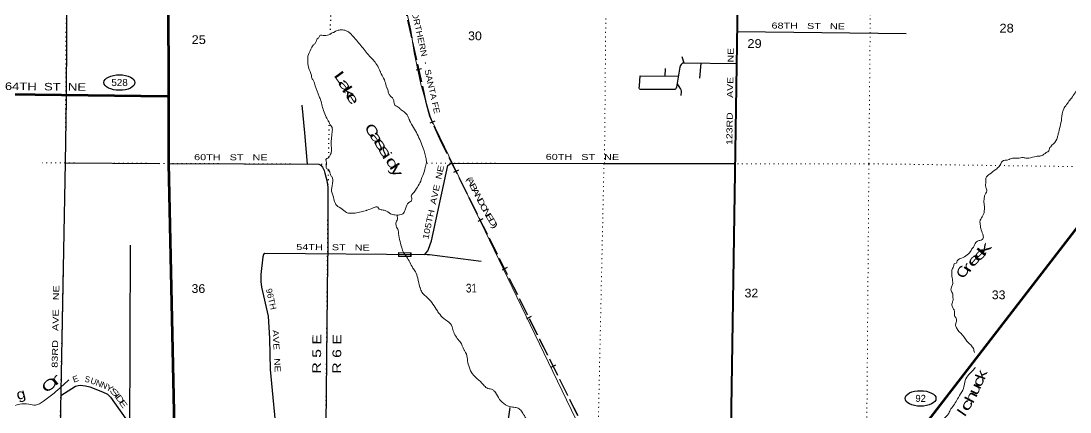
# Model space of a CAD drawing. Header units: feet. Extents: x -493433 to -244333, y 184684 to 373072.
# Drawn here: x -276413 to -255446, y 198727 to 206537 of the extents above; entities that cross this region are included whole.
import ezdxf
from ezdxf.enums import TextEntityAlignment as Align

# ---------------------------------------------------------------- set-up
doc = ezdxf.new("R2010")
doc.units = ezdxf.units.FT
doc.header["$LTSCALE"] = 60
doc.linetypes.add('DOTTED', pattern=[1.5, 0.3, -1.2])
doc.linetypes.add('LONG_DASHED', pattern=[7.5, 6, -1.5])
for name, color, linetype, lineweight in [('17', 7, 'Continuous', 25), ('23', 7, 'Continuous', 70), ('26', 7, 'Continuous', 40), ('27', 7, 'Continuous', 13), ('29', 7, 'Continuous', 25), ('30', 7, 'Continuous', 13), ('31', 7, 'Continuous', 13), ('34', 7, 'Continuous', 13), ('39', 7, 'Continuous', 13), ('41', 7, 'Continuous', 13), ('6', 7, 'DOTTED', 25), ('63', 7, 'Continuous', 25), ('7', 7, 'DOTTED', 13)]:
    doc.layers.add(name, color=color, linetype=linetype, lineweight=lineweight)

msp = doc.modelspace()

# ---------------------------------------------------------------- linework, layer by layer
at = {"layer": '17'}
for centre in [(-274445.39, 205306.95), (-258434.1, 198997.77)]:
    msp.add_ellipse(centre, major_axis=(-309.24, 1), ratio=0.500121, dxfattribs=at)
at = {"layer": '23'}
msp.add_line((-273459.15, 205031.43), (-273477.72, 211746.67), dxfattribs=at)
for points in [[(-260745.77, 196914.78), (-260218.64, 196999.99), (-260138.35, 197019.02), (-259947.32, 197079.49), (-259763.66, 197159.61), (-259614.38, 197244.3), (-259589.35, 197258.5), (-259564.38, 197279.16), (-259552.05, 197289.36), (-258581.47, 198191.26), (-258556.39, 198214.57), (-258532.84, 198239.49), (-258504.1, 198269.9), (-258483.57, 198294.72), (-258464.12, 198319.9), (-254503.76, 203447.03), (-254238.08, 203858.33), (-253998.58, 204257.53), (-253773.41, 204630.49), (-253711.2, 204732.58), (-253645.54, 204819.43), (-253396.7, 205120.5), (-249512.98, 210145.42)], [(-273459.15, 205031.43), (-273492.04, 205031.8), (-277185.92, 205072.41)], [(-273258.64, 195527.56), (-273347.26, 198422.18), (-273455.44, 203689.88), (-273459.15, 205031.43)]]:
    msp.add_lwpolyline(points, dxfattribs=at)
at = {"layer": '26'}
msp.add_lwpolyline([(-260745.77, 196914.78), (-260744.92, 196951.41), (-260737.18, 197283.66), (-260730.38, 197325.83), (-260719.22, 197367.05), (-260712.03, 197387.18), (-260703.47, 197419.48), (-260698.33, 197452.49), (-260696.81, 197475.71), (-260694.22, 198375.95), (-262215.36, 198380.31), (-262009.74, 211642.85), (-262009.26, 211673.42)], dxfattribs=at)
at = {"layer": '29'}
for p, q in [((-262092.21, 206323.73), (-258722.3, 206288.01)), ((-263160.1, 205696.38), (-263195.45, 205819.58)), ((-262827.83, 205691.3), (-262849.05, 205391.88)), ((-263537.29, 205434.78), (-263532.55, 205585.99)), ((-275533.34, 203701.22), (-273644.49, 203691.16)), ((-274231.32, 202057.31), (-274263.09, 193221.54))]:
    msp.add_line(p, q, dxfattribs=at)
for points in [[(-275345.65, 211763.12), (-275487.89, 208901.23), (-275508.79, 204970.4), (-275529.39, 203711.1), (-275632.12, 198437.94), (-275620.75, 193263.52)], [(-262102.18, 205680.2), (-263178.82, 205696.67), (-263189.06, 205693.4), (-263206.84, 205682.53), (-263220.67, 205667.7), (-263234.5, 205646.95), (-263244.45, 205611.65), (-263312.53, 205214.1), (-263323.4, 205182.48), (-263333.28, 205172.59), (-263346.32, 205167.55), (-264036.87, 205170.07), (-264050.43, 205178.52), (-264054.38, 205192.36), (-264051.24, 205242.59), (-264040.22, 205440.24), (-263275.22, 205431.94)], [(-263301.07, 205281.02), (-263228.26, 205172.18), (-263220.67, 205146.9), (-263218.7, 205129.11), (-263223.64, 205049.21)], [(-270684.62, 203678.37), (-270739.78, 204305.16), (-270792.56, 204857.35)], [(-273462.21, 203690.19), (-270460.44, 203677.5), (-270437.55, 203672.41), (-270421.74, 203658.57), (-270388.16, 203617.06), (-270356.55, 203549.86), (-270340.74, 203498.47), (-270301.23, 203352.21), (-270277.52, 203219.79), (-270281.47, 201923.22), (-270285.43, 201753.24), (-270344.62, 195833.71)], [(-268347.72, 201868.22), (-268314.3, 201906.94), (-268284.16, 201948.53), (-268267.6, 201978.39), (-268205.08, 202146.54), (-267880.29, 203648.32), (-267857.42, 203673.4), (-267815.93, 203691.19), (-267729.01, 203699.1), (-264753.75, 203689.23), (-262138.04, 203687.24)], [(-267214.25, 201732.2), (-268248.38, 201865.72), (-268297.77, 201867.81), (-271537.98, 201894.55), (-271566.33, 201873.31), (-271581.44, 201827.35), (-271620.95, 201475.53), (-271619.69, 201332.67), (-271605.15, 201222.54), (-271470.15, 200643.86), (-271445.9, 200196.37), (-271430.82, 199577.44), (-271291.43, 198112.3), (-271289.05, 198036.43), (-271321.18, 197746.39)], [(-275617.48, 199056.04), (-275326.18, 199243.02), (-275271.87, 199257.9), (-275230.75, 199263.31), (-275177.05, 199257.9), (-275125.46, 199251.86), (-275037.89, 199230.38), (-274781.92, 199131.41), (-274687.09, 199080.02), (-274658.51, 199059.5), (-274622.54, 199022.8), (-274009.75, 198154.89)], [(-266641.87, 198814.8), (-266697.54, 198450.29), (-266711.58, 198427.79), (-266731.33, 198413.96), (-266751.09, 198402.1), (-266796.53, 198396.17), (-267859.4, 198398.15), (-267898.92, 198396.17), (-267924.19, 198389.59), (-267920.65, 198378.38), (-267892.99, 198358.62), (-267817.75, 198317.54), (-266573.33, 197661.41)]]:
    msp.add_lwpolyline(points, dxfattribs=at)
at = {"layer": '31'}
for p, q in [((-268866.89, 201910.86), (-268616.89, 201909.31)), ((-268616.89, 201909.31), (-268617.35, 201834.32))]:
    msp.add_line(p, q, dxfattribs=at)
msp.add_lwpolyline([(-268617.35, 201834.32), (-268867.35, 201835.87), (-268866.89, 201910.86)], dxfattribs=at)
msp.add_lwpolyline([(-268859.3, 201843.81), (-268858.94, 201902.81), (-268624.93, 201901.36), (-268625.29, 201842.36)], close=True, dxfattribs=at)
at = {"layer": '34'}
msp.add_lwpolyline([(-276413.16, 220064.38), (-275883.8, 218879.74), (-275683.84, 218496.96), (-274912.78, 217465.71), (-274638.18, 217014.49), (-273270.94, 214462.11), (-269492.57, 209338.17), (-269284.55, 208905.05), (-269048.08, 208250.25), (-268620.94, 206356.2), (-268555.99, 205906.84), (-268424.36, 205274.15), (-268220.13, 204589.13), (-265053.59, 198034.17), (-265028.52, 198005.26)], dxfattribs=at)
at = {"layer": '39'}
for points in [[(-270217.15, 206282.32), (-270207.08, 206294.41), (-270172.83, 206304.52), (-270124.48, 206334.78), (-270051.95, 206355.01), (-270015.68, 206361.08), (-269957.22, 206355.09), (-269902.78, 206334.97), (-269880.6, 206326.93), (-269836.22, 206292.71), (-269755.52, 206206.12), (-269575.93, 205992.64), (-269400.37, 205787.24), (-269370.11, 205757.04), (-269303.51, 205664.39), (-269232.83, 205529.42), (-269224.75, 205509.28), (-269164.17, 205392.43), (-269119.71, 205265.51), (-269111.61, 205231.26), (-269085.36, 205178.88), (-269067.14, 205098.28), (-269032.82, 205043.9), (-268962.18, 204949.24), (-268956.09, 204896.85), (-268939.92, 204856.56), (-268851.18, 204802.22), (-268816.89, 204761.94), (-268796.71, 204749.87), (-268661.52, 204588.76), (-268655.46, 204570.63), (-268645.36, 204548.47), (-268491.91, 204274.51), (-268374.73, 203994.49), (-268316.08, 203782.93), (-268311.95, 203686.21), (-268328.03, 203631.79), (-268342.07, 203567.28), (-268398.34, 203408.03), (-268454.65, 203274.97), (-268529.1, 203160.05), (-268591.5, 203075.35), (-268607.61, 203057.2), (-268601.48, 202974.58), (-268617.57, 202940.3), (-268631.67, 202926.19), (-268643.76, 202922.14), (-268714.2, 202825.36), (-268740.32, 202748.76), (-268754.4, 202716.5), (-268778.56, 202688.27), (-268814.82, 202670.1), (-268939.77, 202661.93), (-269028.47, 202688.06), (-269137.37, 202752.46), (-269211.95, 202764.48), (-269254.3, 202780.57), (-269282.55, 202818.83), (-269300.7, 202824.87), (-269371.22, 202806.67), (-269492.1, 202758.2), (-269510.23, 202752.14), (-269617.02, 202721.82), (-269735.91, 202701.57), (-269812.5, 202697.47), (-269870.95, 202701.46), (-269943.54, 202735.66), (-269991.95, 202777.93), (-270104.9, 202856.43), (-270129.12, 202892.69), (-270181.68, 203059.9), (-270203.94, 203136.46), (-270199.98, 203215.06), (-270183.95, 203305.77), (-270184.03, 203388.39), (-270186.05, 203400.48), (-270220.37, 203452.85), (-270242.61, 203525.38), (-270262.81, 203561.64), (-270299.11, 203585.79), (-270309.31, 203710.72), (-270319.44, 203767.15), (-270315.42, 203779.24), (-270284.44, 203797.86)], [(-270453.72, 205028.6), (-270532.54, 205240.13), (-270566.91, 205340.87), (-270597.19, 205395.25), (-270609.33, 205445.63), (-270663.92, 205612.86), (-270682.2, 205751.9), (-270678.25, 205832.51), (-270617.93, 205973.63), (-270607.87, 205997.82), (-270565.6, 206060.34), (-270527.36, 206100.67), (-270503.23, 206159.14), (-270473.02, 206191.41), (-270464.96, 206195.44), (-270442.84, 206247.86), (-270398.51, 206253.94), (-270350.13, 206245.92), (-270287.66, 206254.04), (-270233.26, 206272.22)], [(-255195.45, 205712.29), (-255263.51, 205655.23), (-255293.69, 205594.75), (-255285.58, 205534.3), (-255247.21, 205445.65), (-255243.15, 205411.39), (-255226.92, 205296.53), (-255271.18, 205207.83), (-255418.13, 204998.13), (-255546.97, 204820.7), (-255571.11, 204782.39), (-255613.27, 204580.83), (-255681.53, 204280.5), (-255697.59, 204213.98), (-255774.07, 204084.95), (-255784.14, 204076.89), (-255818.38, 204050.66), (-255820.39, 204038.57), (-255848.58, 204008.32), (-255880.75, 203929.69), (-255896.87, 203921.62), (-255991.54, 203859.08), (-256051.99, 203838.88), (-256120.51, 203832.79), (-256271.64, 203798.42), (-256346.21, 203802.39), (-256380.48, 203808.41), (-256487.29, 203796.25), (-256580, 203796.18), (-256652.54, 203777.99), (-256670.67, 203767.89), (-256803.66, 203731.53), (-256821.78, 203701.28), (-256862.02, 203632.73), (-256928.48, 203572.22), (-257057.38, 203475.39), (-257113.78, 203424.97), (-257129.85, 203368.53), (-257125.78, 203324.2), (-257137.82, 203271.79), (-257131.74, 203227.46), (-257109.5, 203160.97), (-257109.49, 203142.84), (-257129.6, 203096.47), (-257163.67, 202874.77), (-257161.64, 202862.68), (-257159.52, 202745.79), (-257173.57, 202675.25), (-257185.64, 202651.06), (-257239.97, 202556.31), (-257245.99, 202532.11), (-257239.9, 202467.63), (-257229.75, 202393.07), (-257189.34, 202278.24), (-257179.23, 202241.97), (-257179.2, 202201.66), (-257203.35, 202171.42), (-257247.68, 202153.25), (-257279.91, 202145.16), (-257340.33, 202092.72), (-257392.64, 201997.96), (-257406.74, 201983.85), (-257424.86, 201953.61), (-257618.2, 201798.29), (-257708.83, 201717.61), (-257706.8, 201705.52), (-257747.1, 201693.4), (-257775.25, 201630.91), (-257795.38, 201592.6), (-257809.42, 201524.08), (-257803.27, 201409.21), (-257791.07, 201290.32), (-257817.21, 201219.77), (-257823.2, 201155.28), (-257790.88, 201082.75), (-257786.81, 201028.35), (-257782.74, 200992.07), (-257782.71, 200963.86), (-257802.82, 200901.38), (-257806.81, 200859.05), (-257780.55, 200794.58), (-257754.3, 200742.21), (-257756.25, 200663.61), (-257746.15, 200637.42), (-257727.98, 200611.23), (-257715.86, 200572.96), (-257715.82, 200534.67), (-257733.9, 200470.17), (-257729.84, 200439.94), (-257693.51, 200373.47), (-257635, 200305), (-257626.93, 200298.96), (-257507.88, 200141.85), (-257431.23, 200065.33), (-257376.75, 199992.83), (-257366.64, 199956.57), (-257354.02, 199915.2)], [(-270266.71, 203808.52), (-270265.06, 203809.51), (-270232.87, 203853.88), (-270206.74, 203934.51), (-270212.89, 204037.28), (-270193.01, 204313.39), (-270195.12, 204408.11), (-270217.34, 204448.39), (-270235.49, 204464.51), (-270253.67, 204514.87), (-270257.72, 204520.91), (-270310.21, 204617.6), (-270366.78, 204746.53), (-270435.54, 204988.31), (-270453.72, 205028.6)], [(-270284.44, 203797.86), (-270278.88, 203797.95), (-270270.59, 203802.74), (-270266.71, 203808.52)], [(-268896.63, 202659.9), (-268895.32, 202557.18), (-268913.43, 202520.89), (-268919.43, 202476.55), (-268913.35, 202442.29), (-268874.97, 202359.7), (-268870.92, 202331.49), (-268846.58, 202172.31), (-268802.08, 202007.09), (-268767.72, 201914.42), (-268707.17, 201829.83), (-268577.96, 201602.22), (-268529.52, 201529.71), (-268483.04, 201398.75), (-268440.54, 201221.45), (-268434.48, 201205.34), (-268398.11, 201122.75), (-268283.12, 201003.94), (-268091.4, 200746.15), (-268036.91, 200671.63), (-267929.99, 200568.95), (-267843.27, 200504.53), (-267806.95, 200458.21), (-267774.59, 200345.39), (-267724.1, 200244.67), (-267655.49, 200150.01), (-267635.32, 200127.86), (-267556.56, 199964.69), (-267526.28, 199916.36), (-267491.88, 199783.37), (-267491.88, 199775.31), (-267463.54, 199652.41), (-267435.25, 199571.83), (-267417.07, 199531.54), (-267296.01, 199392.59), (-267170.94, 199269.76), (-267138.65, 199233.52), (-267102.35, 199207.35), (-267011.63, 199181.22), (-266959.21, 199153.06), (-266930.95, 199118.82), (-266848.19, 198979.84), (-266830.03, 198957.69), (-266686.84, 198851), (-266646.51, 198834.91), (-266533.64, 198818.89), (-266519.52, 198814.87), (-266477.19, 198802.81), (-266408.61, 198744.43), (-266380.35, 198706.16), (-266366.21, 198671.92), (-266348.06, 198653.79), (-266335.94, 198619.54), (-266317.77, 198603.44), (-266307.67, 198567.18), (-266275.37, 198518.83), (-266251.17, 198504.75), (-266164.47, 198454.44), (-266136.2, 198408.11), (-266136.19, 198396.02), (-266128.13, 198396.03), (-266134.18, 198394.01), (-266124.08, 198377.89), (-266109.95, 198357.76), (-266053.49, 198317.5), (-265948.66, 198287.36), (-265932.53, 198275.28), (-265900.26, 198251.12), (-265888.09, 198174.55), (-265885.97, 198063.72), (-265853.67, 198009.33), (-265839.52, 197967.03), (-265831.34, 197850.16), (-265843.33, 197735.28), (-265867.4, 197618.38), (-265857.25, 197545.84), (-265851.17, 197511.59), (-265833, 197473.31), (-265714.07, 197455.28), (-265625.38, 197441.25), (-265587.09, 197441.27), (-265554.86, 197451.37), (-265534.72, 197457.44), (-265530.67, 197451.4), (-265431.97, 197495.82), (-265411.83, 197511.95), (-265345.35, 197544.24), (-265307.06, 197544.28), (-265290.92, 197536.23), (-265270.77, 197532.21), (-265208.24, 197479.87), (-265177.97, 197431.53), (-265157.79, 197413.41), (-265155.76, 197399.31), (-265151.72, 197389.23), (-265147.65, 197346.92), (-265159.65, 197244.13)], [(-257339.54, 199622.16), (-257390.46, 199553.51), (-257452.89, 199490.99), (-257466.98, 199476.87), (-257539.42, 199355.91), (-257567.52, 199222.88), (-257589.64, 199164.43), (-257678.19, 199017.25), (-257809, 198809.58), (-257827.12, 198787.4), (-257869.36, 198698.7), (-257911.64, 198646.28), (-258004.27, 198561.58), (-258109.02, 198501.04), (-258169.46, 198478.83), (-258186.71, 198474.91)], [(-277294.58, 196364.01), (-277227.71, 196403.05), (-277206.98, 196433.48), (-277200.07, 196454.23), (-277148.98, 196676.29), (-277101.33, 197074.18), (-277023.42, 197537.61), (-276953.98, 197987.21), (-276852.41, 198498.25), (-276783.93, 198685.56), (-276635.59, 198807.55), (-276438.76, 198883.47), (-276256.62, 198881.2), (-276125.03, 198864.55), (-275966.2, 198941.78), (-275752.34, 199105.9), (-275454.9, 199372.06)]]:
    msp.add_spline(points, degree=3, dxfattribs=at)
at = {"layer": '6'}
for p, q in [((-270226.53, 206269.62), (-270185.63, 209037.29)), ((-270262.86, 203811.43), (-270252.48, 204512.76)), ((-270315.98, 198408.59), (-270267.92, 203566.47))]:
    msp.add_line(p, q, dxfattribs=at)
at = {"layer": '63'}
for p, q in [((-268407.72, 205578.6), (-268515.71, 205554.66)), ((-268138.74, 204535.03), (-268241.19, 204493.34)), ((-267670.01, 203557.88), (-267768.98, 203508.49)), ((-267184.26, 202584.51), (-267283.23, 202535.12)), ((-266698.51, 201611.15), (-266797.48, 201561.76)), ((-266212.75, 200637.78), (-266311.72, 200588.39)), ((-265727, 199664.42), (-265825.97, 199615.03))]:
    msp.add_line(p, q, dxfattribs=at)
at = {"layer": '63', "linetype": 'LONG_DASHED'}
msp.add_lwpolyline([(-264881.34, 197847.59), (-268006.58, 204110.02), (-268176.04, 204481.82), (-268239.47, 204637.73), (-268309.1, 204881.67), (-269074.79, 208334.44)], dxfattribs=at)
at = {"layer": '63', "linetype": 'LONG_DASHED', "lineweight": 13}
msp.add_lwpolyline([(-264877.87, 197849.82), (-268002.88, 204111.79), (-268172.27, 204483.44), (-268235.59, 204639.07), (-268305.12, 204882.68), (-269070.82, 208335.47)], dxfattribs=at)
at = {"layer": '7'}
for p, q in [((-275500.8, 208928.33), (-275526.52, 203701.42)), ((-259466.54, 203685.43), (-259416.45, 208967.36)), ((-275528.89, 203703.79), (-275984.83, 203705.46)), ((-275528.89, 203702.6), (-275632.73, 198448.38)), ((-270306.65, 203677.1), (-275530.07, 203701.41)), ((-264768.76, 203687.09), (-268309.98, 203698.2)), ((-264760.71, 203689.11), (-264876.58, 198386.97)), ((-259464.16, 203686.63), (-264766.74, 203687.09)), ((-259466.06, 203677.13), (-259507.99, 198372.03)), ((-254317.22, 203614.17), (-259466.54, 203685.43))]:
    msp.add_line(p, q, dxfattribs=at)
msp.add_lwpolyline([(-264516.92, 214370.68), (-264534.53, 211696.2), (-264703.29, 209017.64), (-264750.63, 203691.13)], dxfattribs=at)

# ---------------------------------------------------------------- texts
at = {"layer": '17', "width": 1.3}
msp.add_text('64TH  ST  NE', height=150, rotation=359.362, dxfattribs=at).set_placement((-276735.29, 205159.98))
at = {"layer": '17', "width": 1.05}
msp.add_text('528', height=140, dxfattribs=at).set_placement((-274442.48, 205238.64), align=Align.CENTER)
at = {"layer": '17'}
msp.add_text('92', height=140, dxfattribs=at).set_placement((-258431.2, 198929.46), align=Align.CENTER)
at = {"layer": '27', "width": 1.3}
msp.add_text('123RD     AVE     NE', height=120, rotation=89.112, dxfattribs=at).set_placement((-262197.39, 204061.29))
at = {"layer": '30'}
for s, rotation, width, p in [('68TH   ST   NE', 359.393, 1.35, (-261413, 206386.53)), ('60TH   ST   NE', 359.758, 1.35, (-272953.02, 203758.04)), ('60TH   ST   NE', 359.81, 1.35, (-265925.87, 203763.12)), ('105TH  AVE  NE', 77.797, 1.25, (-268273.08, 202167.13)), ('54TH   ST   NE', 359.527, 1.35, (-270911.16, 201963.13)), ('83RD   AVE   NE', 88.868, 1.35, (-275680.35, 199609.28)), ('96TH', 283.132, 1.1, (-271518.44, 201179.25)), ('AVE   NE', 273.102, 1.25, (-271384.89, 200364.09)), ('E', 20.696, 1.1, (-275356.39, 199311.11))]:
    msp.add_text(s, height=120, rotation=rotation, dxfattribs=dict(at, width=width)).set_placement(p)
for s, rotation, width, p in [('S', 349.996, 0.9, (-275095.85, 199320.98)), ('N', 338.861, 1.05, (-274875.79, 199242.75)), ('N', 338.861, 1.05, (-274770.03, 199201.86)), ('Y', 331.546, 1.3, (-274671.18, 199152.54)), ('S', 318.445, 1.7, (-274584.67, 199076.53)), ('I', 311.224, 1.3, (-274532.96, 199015.18)), ('D', 307.224, 1.45, (-274481, 198947.92)), ('E', 305.224, 1.5, (-274416.69, 198852.64))]:
    msp.add_text(s, height=120, rotation=rotation, dxfattribs=dict(at, width=width)).set_placement(p, align=Align.CENTER)
msp.add_text('U', height=120, rotation=339.861, dxfattribs=at).set_placement((-274983.33, 199285.38), align=Align.CENTER)
at = {"layer": '41'}
for s, rotation, width, p in [('L', 306.144, 1.75, (-270173.64, 205452.5)), ('a', 306.143, 1.8, (-270092.44, 205305.86)), ('k', 302.253, 1.75, (-270007.49, 205163.48)), ('e', 302.053, 1.55, (-269924.96, 205035.47)), ('C', 302.052, 1.4, (-269558.45, 204414.39)), ('a', 303.788, 1.7, (-269460.64, 204262.24)), ('s', 303.788, 1.85, (-269373.07, 204119.83)), ('s', 303.788, 1.85, (-269289.6, 203980.93)), ('i', 303.788, 1.45, (-269201.73, 203828.87)), ('d', 301.422, 1.7, (-269137.19, 203754.1)), ('y', 299.98, 1.6, (-269038.18, 203587.07)), ('e', 45.667, 2, (-257284.58, 201704.08)), ('k', 50.377, 2.05, (-257174.45, 201811.16)), ('e', 49.667, 1.85, (-257385.78, 201597.81)), ('C', 63.61, 1.25, (-257556.4, 201375.47)), ('r', 57.667, 1.75, (-257458.59, 201494.42)), ('c', 64.785, 1.5, (-257232.31, 199204.68)), ('k', 70.25, 1.35, (-257155.08, 199355.25)), ('u', 63.83, 1.5, (-257309.83, 199042.16)), ('h', 61.862, 1.5, (-257389.09, 198881.94)), ('l', 55.166, 1.4, (-257550.42, 198621.35)), ('c', 58.907, 1.7, (-257491.1, 198719.78))]:
    msp.add_text(s, height=201.5, rotation=rotation, dxfattribs=dict(at, width=width)).set_placement(p)
for s, rotation, width, p in [('C', 39.088, 1.55, (-275789.37, 199187.93)), ('r', 41.822, 2.1, (-275659.88, 199297.4)), ('g', 15.091, 1.2, (-276389.77, 198988.84))]:
    msp.add_text(s, height=201.5, rotation=rotation, dxfattribs=dict(at, width=width)).set_placement(p, align=Align.CENTER)
at = {"layer": '6', "width": 1.35}
for s, p in [('R 5 E', (-270418.35, 199492.79)), ('R 6 E', (-270015.83, 199490.4))]:
    msp.add_text(s, height=175, rotation=89.466, dxfattribs=at).set_placement(p)
at = {"layer": '63', "width": 1.15}
msp.add_text('BURLINGTON   NORTHERN  -  SANTA FE', height=120, rotation=282.504, dxfattribs=at).set_placement((-268927.17, 208169.24))
at = {"layer": '63'}
for s, rotation, width, p in [('(', 297.504, 1.2, (-267501.71, 203358.57)), ('A', 297.504, 1.4, (-267474.36, 203303.98)), ('B', 297.504, 1.5, (-267419.72, 203189.74)), ('A', 297.504, 1.4, (-267371.88, 203093.24)), ('N', 297.504, 1.3, (-267316.11, 202988.19)), ('D', 297.504, 1.35, (-267265.04, 202890.13)), ('O', 297.504, 1.2, (-267212.21, 202781.43)), ('N', 297.504, 1.3, (-267154.45, 202685.98)), ('E', 300.931, 1.65, (-267094.17, 202580.04)), ('D', 300.931, 1.45, (-267036.62, 202487.53)), (')', 307.138, 1.55, (-266985.76, 202410.18))]:
    msp.add_text(s, height=120, rotation=rotation, dxfattribs=dict(at, width=width)).set_placement(p, align=Align.CENTER)
at = {"layer": '7'}
for s, width, p in [('30', 1.05, (-267476.17, 206152.54)), ('28', 1.1, (-256856.05, 206306.84)), ('25', 1.1, (-273003.9, 206076.59)), ('29', 1.1, (-261894.85, 205998.98)), ('31', 0.85, (-267520.36, 201114.23)), ('36', 1.05, (-273004.23, 201104.3)), ('32', 1.05, (-261950.54, 201015.72)), ('33', 1.05, (-257009.6, 200980))]:
    msp.add_text(s, height=175, dxfattribs=dict(at, width=width)).set_placement(p)

doc.saveas('drawing.dxf')
